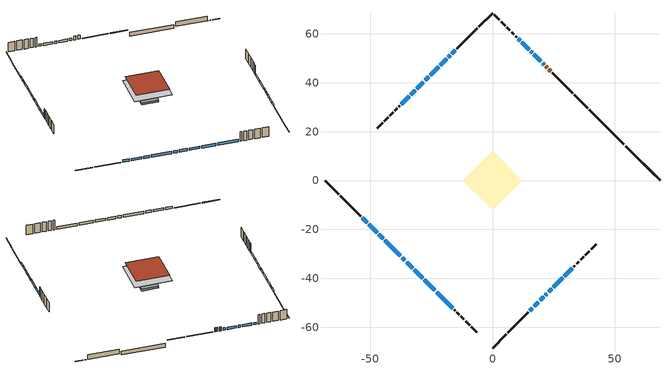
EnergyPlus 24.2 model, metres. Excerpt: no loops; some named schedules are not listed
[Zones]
conditioned space
 floor outside (Floor1 construction): -4.68,0 0,4.68 4.68,0 0,-4.68 z1.44
 floor adiabatic (AdiabaticFloorConstruction): -12.1,0 0,12.1 12.1,0 0,-12.1 z3.88
 floor foundation (Slab1 construction): -5.49,0 0,5.49 5.49,0 0,-5.49 z-1
 floor foundation (Slab1 construction 1): -5.49,0 0,5.49 5.49,0 0,-5.49 z-1.83
 floor foundation (Slab3 construction): -3.94,0 0,3.94 3.94,0 0,-3.94 z0
 wall outside (RimJoist1 construction): 0,-68.54 5.57,-62.97 / -68.54,0 -62.97,-5.57 / 0,68.54 -5.57,62.97 / 38.99,29.55 33.43,35.11 z1.44:1.74
 wall outside (RimJoist2 construction): 6.22,-62.32 14.6,-53.95 / -62.32,-6.22 -53.95,-14.6 / -6.22,62.32 -14.6,53.95 / 32.77,35.77 24.4,44.14 z1.44:1.74
 wall outside (AdiabaticWallConstruction 1): 23.74,44.8 23.01,45.53 / 22.35,46.19 21.74,46.8 z1.44:3.47
 wall outside (AdiabaticWallConstruction): -15.25,53.29 -16.73,51.82 / 21.09,47.45 20.49,48.05 / 19.84,48.7 16.87,51.67 / -17.38,51.16 -18.07,50.47 / -18.73,49.81 -21.4,47.14 / -53.29,-15.25 -51.31,-17.23 / -50.65,-17.89 -47.26,-21.28 / -22.05,46.49 -25.45,43.09 / 15.25,-53.29 16.33,-52.21 / -46.6,-21.94 -44.8,-23.74 / -44.15,-24.39 -37.68,-30.86 / 16.99,-51.55 18.78,-49.76 / -37.02,-31.52 -35.81,-32.73 / -35.15,-33.39 -32.6,-35.94 / 16.22,52.32 15.62,52.92 / 14.97,53.57 12,56.54 / -26.1,42.44 -27.59,40.95 / 19.44,-49.1 20.91,-47.63 / -28.24,40.3 -30.91,37.63 / 21.57,-46.97 22.3,-46.24 / 22.95,-45.59 24.17,-44.37 / 24.82,-43.72 28.7,-39.84 / -31.57,36.97 -33.36,35.18 / -31.95,-36.59 -28.63,-39.91 / -27.98,-40.56 -23.56,-44.98 / -22.91,-45.64 -16.28,-52.26 / -34.02,34.52 -37.33,31.21 / 29.36,-39.18 32.67,-35.87 / 11.35,57.19 10.5,58.04 z1.44:2.66
 wall outside (Wall1 construction): 33.33,-35.21 33.75,-34.79 / -15.62,-52.92 -15.2,-53.34 / -37.99,30.55 -38.41,30.13 / 9.84,58.7 9.42,59.12 z1.44:6.32
 wall outside (Wall2 construction): 34.41,-34.13 35.39,-33.15 / -14.55,-54 -13.56,-54.98 / -39.07,29.47 -40.05,28.49 / 8.76,59.78 7.78,60.76 z1.44:6.32
 wall outside (Wall3 construction): 36.05,-32.49 37.29,-31.25 / -12.9,-55.64 -11.67,-56.88 / -40.71,27.83 -41.95,26.59 / 7.12,61.42 5.88,62.66 z1.44:6.32
 wall outside (Wall4 construction): 37.95,-30.6 39.65,-28.89 / -11.01,-57.53 -9.3,-59.24 / -42.61,25.93 -44.31,24.23 / 5.22,63.32 3.52,65.02 z1.44:6.32
 wall outside (Wall6 construction): 40.31,-28.23 42.51,-26.03 / -8.65,-59.89 -6.44,-62.1 / -44.97,23.57 -47.17,21.37 / 2.86,65.68 0.66,67.88 z1.44:6.32
 wall foundation (FoundationWall1 construction): 54.42,14.12,-1 54.42,14.12,1.44 64.51,4.03,1.44 64.51,4.03,-0.9 68.54,0,-0.9 68.54,0,-1
 wall foundation (FoundationWall2 construction): 53.77,14.77 39.65,28.89 z-1.83:0.2
 window (WindowConstruction): -15.25,53.29 -16.72,51.82 z1.44:2.66
 window (WindowConstruction 5): 21.09,47.45 20.49,48.05 z1.44:2.66
 window (WindowConstruction 6): 19.84,48.7 16.87,51.67 z1.44:2.66
 window (WindowConstruction 7): -17.38,51.16 -18.07,50.47 z1.44:2.66
 window (WindowConstruction 8): -18.73,49.81 -21.4,47.14 z1.44:2.66
 window (WindowConstruction 9): -53.29,-15.25 -51.31,-17.23 z1.44:2.66
 window (WindowConstruction 10): -50.65,-17.89 -47.26,-21.28 z1.44:2.66
 window (WindowConstruction 11): -22.05,46.49 -25.45,43.09 z1.44:2.66
 window (WindowConstruction 12): 15.25,-53.29 16.33,-52.21 z1.44:2.66
 window (WindowConstruction 13): -46.6,-21.94 -44.8,-23.74 z1.44:2.66
 window (WindowConstruction 14): -44.15,-24.39 -37.68,-30.86 z1.44:2.66
 window (WindowConstruction 15): 16.99,-51.55 18.78,-49.76 z1.44:2.66
 window (WindowConstruction 16): -37.02,-31.52 -35.81,-32.73 z1.44:2.66
 window (WindowConstruction 17): -35.15,-33.39 -32.6,-35.94 z1.44:2.66
 window (WindowConstruction 18): 16.22,52.32 15.62,52.92 z1.44:2.66
 window (WindowConstruction 19): 14.97,53.57 12,56.54 z1.44:2.66
 window (WindowConstruction 20): -26.1,42.44 -27.59,40.95 z1.44:2.66
 window (WindowConstruction 1): 19.44,-49.1 20.91,-47.63 z1.44:2.66
 window (WindowConstruction 21): -28.24,40.3 -30.91,37.63 z1.44:2.66
 window (WindowConstruction 22): 21.57,-46.97 22.3,-46.24 z1.44:2.66
 window (WindowConstruction 23): 22.95,-45.59 24.17,-44.37 z1.44:2.66
 window (WindowConstruction 24): 24.82,-43.72 28.7,-39.84 z1.44:2.66
 window (WindowConstruction 25): -31.57,36.97 -33.36,35.18 z1.44:2.66
 window (WindowConstruction 27): -31.95,-36.59 -28.64,-39.91 z1.44:2.66
 window (WindowConstruction 28): -27.98,-40.56 -23.56,-44.98 z1.44:2.66
 window (WindowConstruction 2): -22.91,-45.64 -16.28,-52.26 z1.44:2.66
 window (WindowConstruction 3): -34.02,34.52 -37.33,31.21 z1.44:2.66
 window (WindowConstruction 4): 29.36,-39.18 32.67,-35.87 z1.44:2.66
 window (WindowConstruction 26): 11.35,57.19 10.5,58.04 z1.44:2.66
 door (Door): 23.74,44.8 23.01,45.53 z1.44:3.47
 door (Door 1): 22.35,46.19 21.74,46.8 z1.44:3.47
 ceiling adiabatic (AdiabaticFloorConstruction): 0,-12.1 12.1,0 0,12.1 -12.1,0 z3.88
 roof outside (Roof1 construction): 0,10.73 -10.73,0 0,-10.73 10.73,0 z6.32
[Building]
Building 1: Terrain=Suburbs
[Site:Location]
Montreal Intl AP_QC: Latitude {deg}=45.47; Longitude {deg}=-73.74; Time Zone {hr}=-5; Elevation {m}=36; Keep Site Location Information=Yes
[Site:GroundTemperature:Shallow]
2.07863, -0.316383, -0.508184, 0.628371, 5.19101, 9.73239, 13.6695, 16.1636, 16.3755, 14.347, 10.5102, 6.10817
[Site:WaterMainsTemperature]
Calculation Method=Schedule; Temperature Schedule=mains temperature schedule
[Material] Roughness=Rough; Thermal Absorptance=0.9
Name | Thickness {m} | Conductivity {W/m-K} | Density {kg/m3} | Specific Heat {J/kg-K} | Solar Absorptance | Visible Absorptance
asphalt or fiberglass shingles | 0.00635 | 0.162714 | 1121.4 | 1465.45 | 0.84 | 0.84
concrete 4.0 in. | 0.1016 | 1.803125 | 2242.8 | 837.4 | 0.7 | 0.7
concrete 8.0 in. | 0.2032 | 1.803125 | 2242.8 | 837.4 | 0.7 | 0.7
door material | 0.04445 | 0.053851 | 512.64 | 1214.23 | 0.7 | 0.7
door material 1 | 0.04445 | 0.0451087 | 512.64 | 1214.23 | 0.7 | 0.7
exterior vertical ins | 0.0860357 | 0.029427 | 32.04 | 1214.23 | 0.7 | 0.7
exterior vertical ins 1 | 0.0398443 | 0.029427 | 32.04 | 1214.23 | 0.7 | 0.7
floor covering | 0.0127 | 0.0433444 | 54.468 | 1339.84 | 0.6 | 0.6
floor rigid ins; roof rigid ins; wall rigid ins 1 | 0.103632 | 0.029427 | 32.04 | 1214.23 | 0.7 | 0.7
floor rigid ins 1; wall rigid ins 2 | 0.512978 | 0.029427 | 32.04 | 1214.23 | 0.7 | 0.7
floor stud and cavity | 0.1397 | 0.126294 | 92.3553 | 1139.71 | 0.7 | 0.7
floor stud and cavity 1 | 0.1397 | 1.75129 | 37.0049 | 1207.88 | 0.7 | 0.7
furniture material conditioned space 1 | 0.1524 | 0.115458 | 640.8 | 1214.23 | 0.6 | 0.6
gypsum board | 0.0127 | 0.160291 | 801 | 837.4 | 0.6 | 0.6
gypsum board 1 | 0.0127 | 0.160291 | 801 | 837.4 | 0.7 | 0.7
interior vertical ins | 0.025908 | 0.029427 | 32.04 | 1214.23 | 0.7 | 0.7
osb sheathing 0.5 in. | 0.0127 | 0.115458 | 512.64 | 1214.23 | 0.7 | 0.7
osb sheathing 0.75 in. | 0.01905 | 0.115458 | 512.64 | 1214.23 | 0.7 | 0.7
osb sheathing 2.0 in. | 0.0508 | 0.115458 | 512.64 | 1214.23 | 0.7 | 0.7
rim joist rigid ins; wall rigid ins | 0.051816 | 0.029427 | 32.04 | 1214.23 | 0.7 | 0.7
rim joist stud and cavity | 0.0508 | 0.0410046 | 125.044 | 1163.47 | 0.6 | 0.6
roof stud and cavity | 0.2032 | 0.135775 | 78.34581 | 1123.46 | 0.7 | 0.7
slab rigid ins | 0.0412942 | 0.029427 | 32.04 | 1214.23 | 0.7 | 0.7
wall stud and cavity | 0.1397 | 0.217966 | 139.0536 | 1170.24 | 0.7 | 0.7
wall stud and cavity 1 | 0.1397 | 0.215013 | 139.0536 | 1170.24 | 0.7 | 0.7
wall stud and cavity 2 | 0.1397 | 0.300532 | 139.0536 | 1170.24 | 0.7 | 0.7
wall stud and cavity 3 | 0.1397 | 0.201369 | 139.0536 | 1170.24 | 0.7 | 0.7
wall stud and cavity 4 | 0.1397 | 0.207153 | 139.0536 | 1170.24 | 0.7 | 0.7
wall stud and cavity 5 | 0.0889 | 0.380278 | 52.3479 | 1209.89 | 0.7 | 0.7
wall stud and cavity 6 | 0.0889 | 0.391764 | 83.0341 | 1211.67 | 0.7 | 0.7
wood siding | 0.0254 | 0.102417 | 544.68 | 1172.36 | 0 | 0
wood siding 1; wood siding 2; wood siding 3 | 0.0254 | 0.102417 | 544.68 | 1172.36 | 0.7 | 0.7
[WindowMaterial:SimpleGlazingSystem]
Name | U-Factor {W/m2-K} | Solar Heat Gain Coefficient
WindowMaterial | 2.95426 | 0.64
WindowMaterial 1 | 3.94167 | 0.7
WindowMaterial 10 | 3.95529 | 0.7
WindowMaterial 11 | 2.918492 | 0.63
WindowMaterial 12 | 2.89578 | 0.66
WindowMaterial 13 | 2.946882 | 0.58
WindowMaterial 14 | 2.90259 | 0.65
WindowMaterial 15 | 2.99458 | 0.6
WindowMaterial 16 | 2.94291 | 0.65
WindowMaterial 17 | 4.19775 | 0.68
WindowMaterial 2 | 2.97868 | 0.55
WindowMaterial 3 | 2.90941 | 0.64
WindowMaterial 4 | 2.96164 | 0.57
WindowMaterial 5 | 2.88953 | 0.66
WindowMaterial 6 | 2.912814 | 0.64
WindowMaterial 7 | 2.881585 | 0.67
WindowMaterial 8 | 2.918492 | 0.67
WindowMaterial 9 | 4.32891 | 0.68
[Construction]
AdiabaticFloorConstruction: floor stud and cavity 1, floor rigid ins 1, osb sheathing 0.75 in., floor covering
AdiabaticWallConstruction: wood siding 2, wall rigid ins 2, wall stud and cavity 5, gypsum board
AdiabaticWallConstruction 1: wood siding 3, wall rigid ins 2, wall stud and cavity 5, gypsum board
Door: door material
Door 1: door material 1
Floor1 construction: floor stud and cavity, floor rigid ins, osb sheathing 0.75 in., floor covering
FoundationWall1 construction; FoundationWall2 construction: concrete 8.0 in., gypsum board 1
furniture construction conditioned space 1: furniture material conditioned space 1
PartitionWallConstruction: gypsum board, wall stud and cavity 6, gypsum board
RimJoist1 construction; RimJoist2 construction: wood siding 1, rim joist rigid ins, osb sheathing 2.0 in., rim joist stud and cavity
Roof1 construction: asphalt or fiberglass shingles, roof rigid ins, osb sheathing 0.75 in., roof stud and cavity, gypsum board
Slab1 construction; Slab1 construction 1: concrete 4.0 in.
Slab3 construction: slab rigid ins, concrete 4.0 in.
Wall1 construction: wood siding, wall rigid ins, osb sheathing 0.5 in., wall stud and cavity, gypsum board
Wall2 construction: wood siding, wall rigid ins, osb sheathing 0.5 in., wall stud and cavity 1, gypsum board
Wall3 construction: wood siding, wall rigid ins 1, osb sheathing 0.5 in., wall stud and cavity 2, gypsum board
Wall4 construction: wood siding, wall rigid ins, osb sheathing 0.5 in., wall stud and cavity 3, gypsum board
Wall6 construction: wood siding, wall rigid ins, osb sheathing 0.5 in., wall stud and cavity 4, gypsum board
WindowConstruction; WindowConstruction 1: WindowMaterial
WindowConstruction 10; WindowConstruction 11: WindowMaterial 7
WindowConstruction 12: WindowMaterial 8
WindowConstruction 13; WindowConstruction 15; WindowConstruction 25: WindowMaterial 9
WindowConstruction 14: WindowMaterial 10
WindowConstruction 16; WindowConstruction 23: WindowMaterial 11
WindowConstruction 17: WindowMaterial 12
WindowConstruction 18; WindowConstruction 5: WindowMaterial 2
WindowConstruction 19; WindowConstruction 20; WindowConstruction 6: WindowMaterial 3
WindowConstruction 2; WindowConstruction 3; WindowConstruction 4: WindowMaterial 1
WindowConstruction 21; WindowConstruction 8: WindowMaterial 5
WindowConstruction 22: WindowMaterial 13
WindowConstruction 24: WindowMaterial 14
WindowConstruction 26: WindowMaterial 15
WindowConstruction 27: WindowMaterial 16
WindowConstruction 28: WindowMaterial 17
WindowConstruction 7: WindowMaterial 4
WindowConstruction 9: WindowMaterial 6
[Zone]
conditioned space: Multiplier=1; Volume {m3}=1033; Part of Total Floor Area=Yes
[Space]
conditioned space 1: Zone=conditioned space; Volume {m3}=1033
[SurfaceProperty:ExposedFoundationPerimeter] Exposed Perimeter Calculation Method=TotalExposedPerimeter
Name | Total Exposed Perimeter {m}
Slab1; Slab1 1 | 19.964
Slab3 | 16.203
[InternalMass] Zone or ZoneList=conditioned space; Space or SpaceList=conditioned space 1
Name | Construction | Surface Area {m2}
furniture mass conditioned space 1 | furniture construction conditioned space 1 | 195.252
partition wall mass | PartitionWallConstruction | 488.13
[Lights]
interior lighting: Zone or ZoneList or Space or SpaceList=conditioned space 1; Schedule=interior lighting schedule; Design Level Calculation Method=LightingLevel; Lighting Level {W}=343.2; Return Air Fraction=0; Fraction Radiant=0.6; Fraction Visible=0.2; Fraction Replaceable=1
[People]
occupants: Zone or ZoneList or Space or SpaceList=conditioned space 1; Number of People Schedule=occupants schedule; Number of People Calculation Method=People; Number of People=3; Fraction Radiant=0.314171; Sensible Heat Fraction=0.56303; Activity Level Schedule=occupants activity schedule; Carbon Dioxide Generation Rate {m3/s-W}=0; Enable ASHRAE 55 Comfort Warnings=No; Mean Radiant Temperature Calculation Type=EnclosureAveraged
[ElectricEquipment] Zone or ZoneList or Space or SpaceList=conditioned space 1; Design Level Calculation Method=EquipmentLevel
Name | Schedule | Design Level {W} | Fraction Latent | Fraction Radiant | Fraction Lost
clothes dryer | clothes dryer schedule | 140.772 | 0.015 | 0.081 | 0.85
clothes washer | clothes washer schedule | 32.1985 | 0.03 | 0.162 | 0.7
cooking range | cooking range schedule | 215.147 | 0.08 | 0.432 | 0.2
dishwasher | dishwasher schedule | 66.8632 | 0.3 | 0.18 | 0.4
fridge | fridge schedule | 72.9452 | 0 | 0.6 | 0
mech vent house fan | mech vent house fan schedule | 195 | 0 | 0 | 0.679487
mech vent house fan cfis | mech vent house fan cfis schedule | 0 | 0 | 0 | 0
misc plug loads | misc plug loads schedule | 494.7 | 0.045 | 0.513 | 0.1
whole house fan | Always On Discrete | 0 | 0 | 0 | 1
[OtherEquipment] Zone or ZoneList or Space or SpaceList=conditioned space 1; Design Level Calculation Method=EquipmentLevel
Name | Fuel Type | Schedule | Design Level {W} | Fraction Latent | Fraction Radiant | Fraction Lost
clothes dryer 1 | Electricity | clothes dryer schedule | 0 | 0.015 | 0.081 | 0.85
cooking range 1 | Electricity | cooking range schedule | 0 | 0.08 | 0.432 | 0.2
general water use latent | None | general water use schedule | 62.594 | 1 | 0 | 0
general water use sensible | None | general water use schedule | -61.6891 | 0 | 0.6 | 0
mech vent house fan latent load | None | Always On Discrete | 0 | 1 | 0 | 0
mech vent house fan sensible load | None | Always On Discrete | 0 | 0 | 0 | 0
water heater energy adjustment1 | Electricity | Always On Discrete | 0.01 | 0 | 0 | 1
[ZoneInfiltration:DesignFlowRate] Zone or ZoneList or Space or SpaceList=conditioned space 1; Schedule=Always On Discrete; Design Flow Rate Calculation Method=Flow/Zone; Design Flow Rate {m3/s}=0
infil flow; natural vent flow; whole house fan flow
[Foundation:Kiva] Initial Indoor Air Temperature {C}=21; Wall Depth Below Slab {m}=0.2032
Name | Wall Height Above Grade {m} | Custom Block Material Name 1 | Custom Block Depth 1 {m} | Custom Block X Position 1 {m} | Custom Block Z Position 1 {m} | Interior Vertical Insulation Material | Interior Vertical Insulation Depth {m}
Foundation Kiva 1 | 1.44 | exterior vertical ins | 2.43998 | 0.2159 | 0
Foundation Kiva 2 | 0.20001 | exterior vertical ins 1 | 2.03 | 0.2159 | 0
Foundation Kiva 3 | 0.1016 |  |  |  |  | interior vertical ins | 0.1016
[Foundation:Kiva:Settings]
Soil Conductivity {W/m-K}=0.849921; Soil Density {kg/m3}=1842.3; Soil Specific Heat {J/kg-K}=418.7; Ground Solar Absorptivity=0.9; Ground Thermal Absorptivity=0.9; Ground Surface Roughness {m}=0.03; Far-Field Width {m}=40; Deep-Ground Boundary Condition=ZeroFlux; Deep-Ground Depth {m}=40; Minimum Cell Dimension {m}=0.2; Maximum Cell Growth Coefficient=3; Simulation Timestep=Timestep
[Exterior:Lights]
exterior lighting: Schedule=exterior lighting schedule; Design Level {W}=75.6
[Schedule:Week:Daily]
interior lighting schedule Week Rule - Jan1-Jan27: interior lighting schedule day, interior lighting schedule day, interior lighting schedule day, interior lighting schedule day, interior lighting schedule day, interior lighting schedule day, interior lighting schedule day, interior lighting schedule default day, interior lighting schedule default day, interior lighting schedule default day, interior lighting schedule default day, interior lighting schedule default day
interior lighting schedule Week Rule - Jan28-Feb3: interior lighting schedule day, interior lighting schedule day, interior lighting schedule day, interior lighting schedule day, interior lighting schedule day 1, interior lighting schedule day 1, interior lighting schedule day 1, interior lighting schedule default day, interior lighting schedule default day, interior lighting schedule default day, interior lighting schedule default day, interior lighting schedule default day
interior lighting schedule Week Rule - Feb4-Feb24: interior lighting schedule day 1, interior lighting schedule day 1, interior lighting schedule day 1, interior lighting schedule day 1, interior lighting schedule day 1, interior lighting schedule day 1, interior lighting schedule day 1, interior lighting schedule default day, interior lighting schedule default day, interior lighting schedule default day, interior lighting schedule default day, interior lighting schedule default day
interior lighting schedule Week Rule - Feb25-Mar3: interior lighting schedule day 1, interior lighting schedule day 1, interior lighting schedule day 1, interior lighting schedule day 1, interior lighting schedule day 2, interior lighting schedule day 2, interior lighting schedule day 2, interior lighting schedule default day, interior lighting schedule default day, interior lighting schedule default day, interior lighting schedule default day, interior lighting schedule default day
interior lighting schedule Week Rule - Mar4-Mar31: interior lighting schedule day 2, interior lighting schedule day 2, interior lighting schedule day 2, interior lighting schedule day 2, interior lighting schedule day 2, interior lighting schedule day 2, interior lighting schedule day 2, interior lighting schedule default day, interior lighting schedule default day, interior lighting schedule default day, interior lighting schedule default day, interior lighting schedule default day
interior lighting schedule Week Rule - Apr1-Apr28: interior lighting schedule day 3, interior lighting schedule day 3, interior lighting schedule day 3, interior lighting schedule day 3, interior lighting schedule day 3, interior lighting schedule day 3, interior lighting schedule day 3, interior lighting schedule default day, interior lighting schedule default day, interior lighting schedule default day, interior lighting schedule default day, interior lighting schedule default day
interior lighting schedule Week Rule - Apr29-May5: interior lighting schedule day 3, interior lighting schedule day 3, interior lighting schedule day 4, interior lighting schedule day 4, interior lighting schedule day 4, interior lighting schedule day 4, interior lighting schedule day 4, interior lighting schedule default day, interior lighting schedule default day, interior lighting schedule default day, interior lighting schedule default day, interior lighting schedule default day
interior lighting schedule Week Rule - May6-May26: interior lighting schedule day 4, interior lighting schedule day 4, interior lighting schedule day 4, interior lighting schedule day 4, interior lighting schedule day 4, interior lighting schedule day 4, interior lighting schedule day 4, interior lighting schedule default day, interior lighting schedule default day, interior lighting schedule default day, interior lighting schedule default day, interior lighting schedule default day
interior lighting schedule Week Rule - May27-Jun2: interior lighting schedule day 4, interior lighting schedule day 4, interior lighting schedule day 4, interior lighting schedule day 4, interior lighting schedule day 4, interior lighting schedule day 5, interior lighting schedule day 5, interior lighting schedule default day, interior lighting schedule default day, interior lighting schedule default day, interior lighting schedule default day, interior lighting schedule default day
interior lighting schedule Week Rule - Jun3-Jun30: interior lighting schedule day 5, interior lighting schedule day 5, interior lighting schedule day 5, interior lighting schedule day 5, interior lighting schedule day 5, interior lighting schedule day 5, interior lighting schedule day 5, interior lighting schedule default day, interior lighting schedule default day, interior lighting schedule default day, interior lighting schedule default day, interior lighting schedule default day
interior lighting schedule Week Rule - Jul1-Jul28: interior lighting schedule day 6, interior lighting schedule day 6, interior lighting schedule day 6, interior lighting schedule day 6, interior lighting schedule day 6, interior lighting schedule day 6, interior lighting schedule day 6, interior lighting schedule default day, interior lighting schedule default day, interior lighting schedule default day, interior lighting schedule default day, interior lighting schedule default day
interior lighting schedule Week Rule - Jul29-Aug4: interior lighting schedule day 6, interior lighting schedule day 6, interior lighting schedule day 6, interior lighting schedule day 7, interior lighting schedule day 7, interior lighting schedule day 7, interior lighting schedule day 7, interior lighting schedule default day, interior lighting schedule default day, interior lighting schedule default day, interior lighting schedule default day, interior lighting schedule default day
interior lighting schedule Week Rule - Aug5-Aug25: interior lighting schedule day 7, interior lighting schedule day 7, interior lighting schedule day 7, interior lighting schedule day 7, interior lighting schedule day 7, interior lighting schedule day 7, interior lighting schedule day 7, interior lighting schedule default day, interior lighting schedule default day, interior lighting schedule default day, interior lighting schedule default day, interior lighting schedule default day
interior lighting schedule Week Rule - Aug26-Sep1: interior lighting schedule day 7, interior lighting schedule day 7, interior lighting schedule day 7, interior lighting schedule day 7, interior lighting schedule day 7, interior lighting schedule day 7, interior lighting schedule day 8, interior lighting schedule default day, interior lighting schedule default day, interior lighting schedule default day, interior lighting schedule default day, interior lighting schedule default day
interior lighting schedule Week Rule - Sep2-Sep29: interior lighting schedule day 8, interior lighting schedule day 8, interior lighting schedule day 8, interior lighting schedule day 8, interior lighting schedule day 8, interior lighting schedule day 8, interior lighting schedule day 8, interior lighting schedule default day, interior lighting schedule default day, interior lighting schedule default day, interior lighting schedule default day, interior lighting schedule default day
interior lighting schedule Week Rule - Sep30-Oct6: interior lighting schedule day 8, interior lighting schedule day 9, interior lighting schedule day 9, interior lighting schedule day 9, interior lighting schedule day 9, interior lighting schedule day 9, interior lighting schedule day 9, interior lighting schedule default day, interior lighting schedule default day, interior lighting schedule default day, interior lighting schedule default day, interior lighting schedule default day
interior lighting schedule Week Rule - Oct7-Oct27: interior lighting schedule day 9, interior lighting schedule day 9, interior lighting schedule day 9, interior lighting schedule day 9, interior lighting schedule day 9, interior lighting schedule day 9, interior lighting schedule day 9, interior lighting schedule default day, interior lighting schedule default day, interior lighting schedule default day, interior lighting schedule default day, interior lighting schedule default day
interior lighting schedule Week Rule - Oct28-Nov3: interior lighting schedule day 9, interior lighting schedule day 9, interior lighting schedule day 9, interior lighting schedule day 9, interior lighting schedule day 10, interior lighting schedule day 10, interior lighting schedule day 10, interior lighting schedule default day, interior lighting schedule default day, interior lighting schedule default day, interior lighting schedule default day, interior lighting schedule default day
interior lighting schedule Week Rule - Nov4-Nov24: interior lighting schedule day 10, interior lighting schedule day 10, interior lighting schedule day 10, interior lighting schedule day 10, interior lighting schedule day 10, interior lighting schedule day 10, interior lighting schedule day 10, interior lighting schedule default day, interior lighting schedule default day, interior lighting schedule default day, interior lighting schedule default day, interior lighting schedule default day
interior lighting schedule Week Rule - Nov25-Dec1: interior lighting schedule day 10, interior lighting schedule day 10, interior lighting schedule day 10, interior lighting schedule day 10, interior lighting schedule day 10, interior lighting schedule day 10, interior lighting schedule day 11, interior lighting schedule default day, interior lighting schedule default day, interior lighting schedule default day, interior lighting schedule default day, interior lighting schedule default day
interior lighting schedule Week Rule - Dec2-Dec31: interior lighting schedule day 11, interior lighting schedule day 11, interior lighting schedule day 11, interior lighting schedule day 11, interior lighting schedule day 11, interior lighting schedule day 11, interior lighting schedule day 11, interior lighting schedule default day, interior lighting schedule default day, interior lighting schedule default day, interior lighting schedule default day, interior lighting schedule default day
occupants schedule Week Rule - Jan1-Dec31: occupants schedule day, occupants schedule day, occupants schedule day, occupants schedule day, occupants schedule day, occupants schedule day, occupants schedule day, occupants schedule default day, occupants schedule default day, occupants schedule default day, occupants schedule default day, occupants schedule default day
clothes dryer schedule Week Rule - Jan1-Dec31: clothes dryer schedule day, clothes dryer schedule day, clothes dryer schedule day, clothes dryer schedule day, clothes dryer schedule day, clothes dryer schedule day, clothes dryer schedule day, clothes dryer schedule default day, clothes dryer schedule default day, clothes dryer schedule default day, clothes dryer schedule default day, clothes dryer schedule default day
clothes washer schedule Week Rule - Jan1-Dec31: clothes washer schedule day, clothes washer schedule day, clothes washer schedule day, clothes washer schedule day, clothes washer schedule day, clothes washer schedule day, clothes washer schedule day, clothes washer schedule default day, clothes washer schedule default day, clothes washer schedule default day, clothes washer schedule default day, clothes washer schedule default day
cooking range schedule Week Rule - Jan1-Dec31: cooking range schedule day, cooking range schedule day, cooking range schedule day, cooking range schedule day, cooking range schedule day, cooking range schedule day, cooking range schedule day, cooking range schedule default day, cooking range schedule default day, cooking range schedule default day, cooking range schedule default day, cooking range schedule default day
dishwasher schedule Week Rule - Jan1-Dec31: dishwasher schedule day, dishwasher schedule day, dishwasher schedule day, dishwasher schedule day, dishwasher schedule day, dishwasher schedule day, dishwasher schedule day, dishwasher schedule default day, dishwasher schedule default day, dishwasher schedule default day, dishwasher schedule default day, dishwasher schedule default day
misc plug loads schedule Week Rule - Jan1-Dec31: misc plug loads schedule day, misc plug loads schedule day, misc plug loads schedule day, misc plug loads schedule day, misc plug loads schedule day, misc plug loads schedule day, misc plug loads schedule day, misc plug loads schedule default day, misc plug loads schedule default day, misc plug loads schedule default day, misc plug loads schedule default day, misc plug loads schedule default day
general water use schedule Week Rule - Jan1-Dec31: general water use schedule day, general water use schedule day, general water use schedule day, general water use schedule day, general water use schedule day, general water use schedule day, general water use schedule day, general water use schedule default day, general water use schedule default day, general water use schedule default day, general water use schedule default day, general water use schedule default day
exterior lighting schedule Week Rule - Jan1-Jan27: exterior lighting schedule day, exterior lighting schedule day, exterior lighting schedule day, exterior lighting schedule day, exterior lighting schedule day, exterior lighting schedule day, exterior lighting schedule day, exterior lighting schedule default day, exterior lighting schedule default day, exterior lighting schedule default day, exterior lighting schedule default day, exterior lighting schedule default day
exterior lighting schedule Week Rule - Jan28-Feb3: exterior lighting schedule day, exterior lighting schedule day, exterior lighting schedule day, exterior lighting schedule day, exterior lighting schedule day 1, exterior lighting schedule day 1, exterior lighting schedule day 1, exterior lighting schedule default day, exterior lighting schedule default day, exterior lighting schedule default day, exterior lighting schedule default day, exterior lighting schedule default day
exterior lighting schedule Week Rule - Feb4-Feb24: exterior lighting schedule day 1, exterior lighting schedule day 1, exterior lighting schedule day 1, exterior lighting schedule day 1, exterior lighting schedule day 1, exterior lighting schedule day 1, exterior lighting schedule day 1, exterior lighting schedule default day, exterior lighting schedule default day, exterior lighting schedule default day, exterior lighting schedule default day, exterior lighting schedule default day
exterior lighting schedule Week Rule - Feb25-Mar3: exterior lighting schedule day 1, exterior lighting schedule day 1, exterior lighting schedule day 1, exterior lighting schedule day 1, exterior lighting schedule day 2, exterior lighting schedule day 2, exterior lighting schedule day 2, exterior lighting schedule default day, exterior lighting schedule default day, exterior lighting schedule default day, exterior lighting schedule default day, exterior lighting schedule default day
exterior lighting schedule Week Rule - Mar4-Mar31: exterior lighting schedule day 2, exterior lighting schedule day 2, exterior lighting schedule day 2, exterior lighting schedule day 2, exterior lighting schedule day 2, exterior lighting schedule day 2, exterior lighting schedule day 2, exterior lighting schedule default day, exterior lighting schedule default day, exterior lighting schedule default day, exterior lighting schedule default day, exterior lighting schedule default day
exterior lighting schedule Week Rule - Apr1-Apr28: exterior lighting schedule day 3, exterior lighting schedule day 3, exterior lighting schedule day 3, exterior lighting schedule day 3, exterior lighting schedule day 3, exterior lighting schedule day 3, exterior lighting schedule day 3, exterior lighting schedule default day, exterior lighting schedule default day, exterior lighting schedule default day, exterior lighting schedule default day, exterior lighting schedule default day
exterior lighting schedule Week Rule - Apr29-May5: exterior lighting schedule day 3, exterior lighting schedule day 3, exterior lighting schedule day 4, exterior lighting schedule day 4, exterior lighting schedule day 4, exterior lighting schedule day 4, exterior lighting schedule day 4, exterior lighting schedule default day, exterior lighting schedule default day, exterior lighting schedule default day, exterior lighting schedule default day, exterior lighting schedule default day
exterior lighting schedule Week Rule - May6-May26: exterior lighting schedule day 4, exterior lighting schedule day 4, exterior lighting schedule day 4, exterior lighting schedule day 4, exterior lighting schedule day 4, exterior lighting schedule day 4, exterior lighting schedule day 4, exterior lighting schedule default day, exterior lighting schedule default day, exterior lighting schedule default day, exterior lighting schedule default day, exterior lighting schedule default day
exterior lighting schedule Week Rule - May27-Jun2: exterior lighting schedule day 4, exterior lighting schedule day 4, exterior lighting schedule day 4, exterior lighting schedule day 4, exterior lighting schedule day 4, exterior lighting schedule day 5, exterior lighting schedule day 5, exterior lighting schedule default day, exterior lighting schedule default day, exterior lighting schedule default day, exterior lighting schedule default day, exterior lighting schedule default day
exterior lighting schedule Week Rule - Jun3-Jun30: exterior lighting schedule day 5, exterior lighting schedule day 5, exterior lighting schedule day 5, exterior lighting schedule day 5, exterior lighting schedule day 5, exterior lighting schedule day 5, exterior lighting schedule day 5, exterior lighting schedule default day, exterior lighting schedule default day, exterior lighting schedule default day, exterior lighting schedule default day, exterior lighting schedule default day
exterior lighting schedule Week Rule - Jul1-Jul28: exterior lighting schedule day 6, exterior lighting schedule day 6, exterior lighting schedule day 6, exterior lighting schedule day 6, exterior lighting schedule day 6, exterior lighting schedule day 6, exterior lighting schedule day 6, exterior lighting schedule default day, exterior lighting schedule default day, exterior lighting schedule default day, exterior lighting schedule default day, exterior lighting schedule default day
exterior lighting schedule Week Rule - Jul29-Aug4: exterior lighting schedule day 6, exterior lighting schedule day 6, exterior lighting schedule day 6, exterior lighting schedule day 7, exterior lighting schedule day 7, exterior lighting schedule day 7, exterior lighting schedule day 7, exterior lighting schedule default day, exterior lighting schedule default day, exterior lighting schedule default day, exterior lighting schedule default day, exterior lighting schedule default day
exterior lighting schedule Week Rule - Aug5-Aug25: exterior lighting schedule day 7, exterior lighting schedule day 7, exterior lighting schedule day 7, exterior lighting schedule day 7, exterior lighting schedule day 7, exterior lighting schedule day 7, exterior lighting schedule day 7, exterior lighting schedule default day, exterior lighting schedule default day, exterior lighting schedule default day, exterior lighting schedule default day, exterior lighting schedule default day
exterior lighting schedule Week Rule - Aug26-Sep1: exterior lighting schedule day 7, exterior lighting schedule day 7, exterior lighting schedule day 7, exterior lighting schedule day 7, exterior lighting schedule day 7, exterior lighting schedule day 7, exterior lighting schedule day 8, exterior lighting schedule default day, exterior lighting schedule default day, exterior lighting schedule default day, exterior lighting schedule default day, exterior lighting schedule default day
[Schedule:Year]
interior lighting schedule: interior lighting schedule Week Rule - Jan1-Jan27, 1, 1, 1, 27, interior lighting schedule Week Rule - Jan28-Feb3, 1, 28, 2, 3, interior lighting schedule Week Rule - Feb4-Feb24, 2, 4, 2, 24, interior lighting schedule Week Rule - Feb25-Mar3, 2, 25, 3, 3, interior lighting schedule Week Rule - Mar4-Mar31, 3, 4, 3, 31, interior lighting schedule Week Rule - Apr1-Apr28, 4, 1, 4, 28, interior lighting schedule Week Rule - Apr29-May5, 4, 29, 5, 5, interior lighting schedule Week Rule - May6-May26, 5, 6, 5, 26, interior lighting schedule Week Rule - May27-Jun2, 5, 27, 6, 2, interior lighting schedule Week Rule - Jun3-Jun30, 6, 3, 6, 30, interior lighting schedule Week Rule - Jul1-Jul28, 7, 1, 7, 28, interior lighting schedule Week Rule - Jul29-Aug4, 7, 29, 8, 4, interior lighting schedule Week Rule - Aug5-Aug25, 8, 5, 8, 25, interior lighting schedule Week Rule - Aug26-Sep1, 8, 26, 9, 1, interior lighting schedule Week Rule - Sep2-Sep29, 9, 2, 9, 29, interior lighting schedule Week Rule - Sep30-Oct6, 9, 30, 10, 6, interior lighting schedule Week Rule - Oct7-Oct27, 10, 7, 10, 27, interior lighting schedule Week Rule - Oct28-Nov3, 10, 28, 11, 3, interior lighting schedule Week Rule - Nov4-Nov24, 11, 4, 11, 24, interior lighting schedule Week Rule - Nov25-Dec1, 11, 25, 12, 1, interior lighting schedule Week Rule - Dec2-Dec31, 12, 2, 12, 31
occupants schedule: occupants schedule Week Rule - Jan1-Dec31, 1, 1, 12, 31
clothes dryer schedule: clothes dryer schedule Week Rule - Jan1-Dec31, 1, 1, 12, 31
clothes washer schedule: clothes washer schedule Week Rule - Jan1-Dec31, 1, 1, 12, 31
cooking range schedule: cooking range schedule Week Rule - Jan1-Dec31, 1, 1, 12, 31
dishwasher schedule: dishwasher schedule Week Rule - Jan1-Dec31, 1, 1, 12, 31
misc plug loads schedule: misc plug loads schedule Week Rule - Jan1-Dec31, 1, 1, 12, 31
general water use schedule: general water use schedule Week Rule - Jan1-Dec31, 1, 1, 12, 31
exterior lighting schedule: exterior lighting schedule Week Rule - Jan1-Jan27, 1, 1, 1, 27, exterior lighting schedule Week Rule - Jan28-Feb3, 1, 28, 2, 3, exterior lighting schedule Week Rule - Feb4-Feb24, 2, 4, 2, 24, exterior lighting schedule Week Rule - Feb25-Mar3, 2, 25, 3, 3, exterior lighting schedule Week Rule - Mar4-Mar31, 3, 4, 3, 31, exterior lighting schedule Week Rule - Apr1-Apr28, 4, 1, 4, 28, exterior lighting schedule Week Rule - Apr29-May5, 4, 29, 5, 5, exterior lighting schedule Week Rule - May6-May26, 5, 6, 5, 26, exterior lighting schedule Week Rule - May27-Jun2, 5, 27, 6, 2, exterior lighting schedule Week Rule - Jun3-Jun30, 6, 3, 6, 30, exterior lighting schedule Week Rule - Jul1-Jul28, 7, 1, 7, 28, exterior lighting schedule Week Rule - Jul29-Aug4, 7, 29, 8, 4, exterior lighting schedule Week Rule - Aug5-Aug25, 8, 5, 8, 25, exterior lighting schedule Week Rule - Aug26-Sep1, 8, 26, 9, 1, exterior lighting schedule Week Rule - Sep2-Sep29, 9, 2, 9, 29, exterior lighting schedule Week Rule - Sep30-Oct6, 9, 30, 10, 6, exterior lighting schedule Week Rule - Oct7-Oct27, 10, 7, 10, 27, exterior lighting schedule Week Rule - Oct28-Nov3, 10, 28, 11, 3, exterior lighting schedule Week Rule - Nov4-Nov24, 11, 4, 11, 24, exterior lighting schedule Week Rule - Nov25-Dec1, 11, 25, 12, 1, exterior lighting schedule Week Rule - Dec2-Dec31, 12, 2, 12, 31
[Schedule:Constant]
Name | Hourly Value
occupants activity schedule | 117.228
fridge schedule | 0
mech vent house fan schedule; mech vent house fan cfis schedule; Always On Discrete | 1
[Schedule:Compact]
mains temperature schedule: Through: 01/01, For: AllDays, Until: 24:00, 6.56833, Through: 01/02, For: AllDays, Until: 24:00, 6.48722, Through: 01/03, For: AllDays, Until: 24:00, 6.40722, Through: 01/04, For: AllDays, Until: 24:00, 6.32889, Through: 01/05, For: AllDays, Until: 24:00, 6.25167, Through: 01/06, For: AllDays, Until: 24:00, 6.17611, Through: 01/07, For: AllDays, Until: 24:00, 6.10222, Through: 01/08, For: AllDays, Until: 24:00, 6.02944, Through: 01/09, For: AllDays, Until: 24:00, 5.95833, Through: 01/10, For: AllDays, Until: 24:00, 5.88889, Through: 01/11, For: AllDays, Until: 24:00, 5.82056, Through: 01/12, For: AllDays, Until: 24:00, 5.75444, Through: 01/13, For: AllDays, Until: 24:00, 5.68944, Through: 01/14, For: AllDays, Until: 24:00, 5.62611, Through: 01/15, For: AllDays, Until: 24:00, 5.56444, Through: 01/16, For: AllDays, Until: 24:00, 5.50444, Through: 01/17, For: AllDays, Until: 24:00, 5.44611, Through: 01/18, For: AllDays, Until: 24:00, 5.38944, Through: 01/19, For: AllDays, Until: 24:00, 5.33389, Through: 01/20, For: AllDays, Until: 24:00, 5.28111, Through: 01/21, For: AllDays, Until: 24:00, 5.22944, Through: 01/22, For: AllDays, Until: 24:00, 5.17944, Through: 01/23, For: AllDays, Until: 24:00, 5.13111, Through: 01/24, For: AllDays, Until: 24:00, 5.085, Through: 01/25, For: AllDays, Until: 24:00, 5.04056, Through: 01/26, For: AllDays, Until: 24:00, 4.99778, Through: 01/27, For: AllDays, Until: 24:00, 4.95667, Through: 01/28, For: AllDays, Until: 24:00, 4.91778, Through: 01/29, For: AllDays, Until: 24:00, 4.88056, Through: 01/30, For: AllDays, Until: 24:00, 4.845, Through: 01/31, For: AllDays, Until: 24:00, 4.81167, Through: 02/01, For: AllDays, Until: 24:00, 4.77944, Through: 02/02, For: AllDays, Until: 24:00, 4.75, Through: 02/03, For: AllDays, Until: 24:00, 4.72167, Through: 02/04, For: AllDays, Until: 24:00, 4.69611, Through: 02/05, For: AllDays, Until: 24:00, 4.67167, Through: 02/06, For: AllDays, Until: 24:00, 4.64944, Through: 02/07, For: AllDays, Until: 24:00, 4.62889, Through: 02/08, For: AllDays, Until: 24:00, 4.61056, Through: 02/09, For: AllDays, Until: 24:00, 4.59389, Through: 02/10, For: AllDays, Until: 24:00, 4.57944, Through: 02/11, For: AllDays, Until: 24:00, 4.56667, Through: 02/12, For: AllDays, Until: 24:00, 4.55611, Through: 02/13, For: AllDays, Until: 24:00, 4.54722, Through: 02/14, For: AllDays, Until: 24:00, 4.54056, Through: 02/15, For: AllDays, Until: 24:00, 4.53556, Through: 02/16, For: AllDays, Until: 24:00, 4.53278, Through: 02/17, For: AllDays, Until: 24:00, 4.53167, Through: 02/18, For: AllDays, Until: 24:00, 4.53278, Through: 02/19, For: AllDays, Until: 24:00, 4.53556, Through: 02/20, For: AllDays, Until: 24:00, 4.54056, Through: 02/21, For: AllDays, Until: 24:00, 4.54722, Through: 02/22, For: AllDays, Until: 24:00, 4.55611, Through: 02/23, For: AllDays, Until: 24:00, 4.56667, Through: 02/24, For: AllDays, Until: 24:00, 4.57944, Through: 02/25, For: AllDays, Until: 24:00, 4.59389, Through: 02/26, For: AllDays, Until: 24:00, 4.61056, Through: 02/27, For: AllDays, Until: 24:00, 4.62889, Through: 02/28, For: AllDays, Until: 24:00, 4.64889, Through: 03/01, For: AllDays, Until: 24:00, 4.67111, Through: 03/02, For: AllDays, Until: 24:00, 4.69556, Through: 03/03, For: AllDays, Until: 24:00, 4.72167, Through: 03/04, For: AllDays, Until: 24:00, 4.74944, Through: 03/05, For: AllDays, Until: 24:00, 4.77944, Through: 03/06, For: AllDays, Until: 24:00, 4.81111, Through: 03/07, For: AllDays, Until: 24:00, 4.84444, Through: 03/08, For: AllDays, Until: 24:00, 4.88, Through: 03/09, For: AllDays, Until: 24:00, 4.91722, Through: 03/10, For: AllDays, Until: 24:00, 4.95611, Through: 03/11, For: AllDays, Until: 24:00, 4.99722, Through: 03/12, For: AllDays, Until: 24:00, 5.04, Through: 03/13, For: AllDays, Until: 24:00, 5.08444, Through: 03/14, For: AllDays, Until: 24:00, 5.13056, Through: 03/15, For: AllDays, Until: 24:00, 5.17889, Through: 03/16, For: AllDays, Until: 24:00, 5.22833, Through: 03/17, For: AllDays, Until: 24:00, 5.28, Through: 03/18, For: AllDays, Until: 24:00, 5.33333, Through: 03/19, For: AllDays, Until: 24:00, 5.38833, Through: 03/20, For: AllDays, Until: 24:00, 5.445, Through: 03/21, For: AllDays, Until: 24:00, 5.50333, Through: 03/22, For: AllDays, Until: 24:00, 5.56333, Through: 03/23, For: AllDays, Until: 24:00, 5.625, Through: 03/24, For: AllDays, Until: 24:00, 5.68833, Through: 03/25, For: AllDays, Until: 24:00, 5.75333, Through: 03/26, For: AllDays, Until: 24:00, 5.81944, Through: 03/27, For: AllDays, Until: 24:00, 5.88778, Through: 03/28, For: AllDays, Until: 24:00, 5.95722, Through: 03/29, For: AllDays, Until: 24:00, 6.02833, Through: 03/30, For: AllDays, Until: 24:00, 6.10111, Through: 03/31, For: AllDays, Until: 24:00, 6.175, Through: 04/01, For: AllDays, Until: 24:00, 6.25056, Through: 04/02, For: AllDays, Until: 24:00, 6.32778, Through: 04/03, For: AllDays, Until: 24:00, 6.40611, Through: 04/04, For: AllDays, Until: 24:00, 6.48556, Through: 04/05, For: AllDays, Until: 24:00, 6.56722, Through: 04/06, For: AllDays, Until: 24:00, 6.64944, Through: 04/07, For: AllDays, Until: 24:00, 6.73333, Through: 04/08, For: AllDays, Until: 24:00, 6.81833, Through: 04/09, For: AllDays, Until: 24:00, 6.905, Through: 04/10, For: AllDays, Until: 24:00, 6.99278, Through: 04/11, For: AllDays, Until: 24:00, 7.08111, Through: 04/12, For: AllDays, Until: 24:00, 7.17167, Through: 04/13, For: AllDays, Until: 24:00, 7.26278, Through: 04/14, For: AllDays, Until: 24:00, 7.355, Through: 04/15, For: AllDays, Until: 24:00, 7.44833, Through: 04/16, For: AllDays, Until: 24:00, 7.54278, Through: 04/17, For: AllDays, Until: 24:00, 7.63889, Through: 04/18, For: AllDays, Until: 24:00, 7.735, Through: 04/19, For: AllDays, Until: 24:00, 7.83278, Through: 04/20, For: AllDays, Until: 24:00, 7.93167, Through: 04/21, For: AllDays, Until: 24:00, 8.03111, Through: 04/22, For: AllDays, Until: 24:00, 8.13167, Through: 04/23, For: AllDays, Until: 24:00, 8.23278, Through: 04/24, For: AllDays, Until: 24:00, 8.335, Through: 04/25, For: AllDays, Until: 24:00, 8.43778, Through: 04/26, For: AllDays, Until: 24:00, 8.54167, Through: 04/27, For: AllDays, Until: 24:00, 8.64611, Through: 04/28, For: AllDays, Until: 24:00, 8.75167, Through: 04/29, For: AllDays, Until: 24:00, 8.85778, Through: 04/30, For: AllDays, Until: 24:00, 8.96444, Through: 05/01, For: AllDays, Until: 24:00, 9.07167, Through: 05/02, For: AllDays, Until: 24:00, 9.17944, Through: 05/03, For: AllDays, Until: 24:00, 9.28778, Through: 05/04, For: AllDays, Until: 24:00, 9.39667, Through: 05/05, For: AllDays, Until: 24:00, 9.50667, Through: 05/06, For: AllDays, Until: 24:00, 9.61667, Through: 05/07, For: AllDays, Until: 24:00, 9.72667, Through: 05/08, For: AllDays, Until: 24:00, 9.83778, Through: 05/09, For: AllDays, Until: 24:00, 9.94889, Through: 05/10, For: AllDays, Until: 24:00, 10.0606, Through: 05/11, For: AllDays, Until: 24:00, 10.1722, Through: 05/12, For: AllDays, Until: 24:00, 10.2844, Through: 05/13, For: AllDays, Until: 24:00, 10.3967, Through: 05/14, For: AllDays, Until: 24:00, 10.5094, Through: 05/15, For: AllDays, Until: 24:00, 10.6222, Through: 05/16, For: AllDays, Until: 24:00, 10.735, Through: 05/17, For: AllDays, Until: 24:00, 10.8478, Through: 05/18, For: AllDays, Until: 24:00, 10.9611, Through: 05/19, For: AllDays, Until: 24:00, 11.0744, Through: 05/20, For: AllDays, Until: 24:00, 11.1872, Through: 05/21, For: AllDays, Until: 24:00, 11.3006, Through: 05/22, For: AllDays, Until: 24:00, 11.4133, Through: 05/23, For: AllDays, Until: 24:00, 11.5267, Through: 05/24, For: AllDays, Until: 24:00, 11.6394, Through: 05/25, For: AllDays, Until: 24:00, 11.7522, Through: 05/26, For: AllDays, Until: 24:00, 11.8644, Through: 05/27, For: AllDays, Until: 24:00, 11.9767, Through: 05/28, For: AllDays, Until: 24:00, 12.0889, Through: 05/29, For: AllDays, Until: 24:00, 12.2006, Through: 05/30, For: AllDays, Until: 24:00, 12.3122, Through: 05/31, For: AllDays, Until: 24:00, 12.4228, Through: 06/01, For: AllDays, Until: 24:00, 12.5339, Through: 06/02, For: AllDays, Until: 24:00, 12.6439, Through: 06/03, For: AllDays, Until: 24:00, 12.7539, Through: 06/04, For: AllDays, Until: 24:00, 12.8628, Through: 06/05, For: AllDays, Until: 24:00, 12.9717, Through: 06/06, For: AllDays, Until: 24:00, 13.08, Through: 06/07, For: AllDays, Until: 24:00, 13.1878, Through: 06/08, For: AllDays, Until: 24:00, 13.2944, Through: 06/09, For: AllDays, Until: 24:00, 13.4011, Through: 06/10, For: AllDays, Until: 24:00, 13.5067, Through: 06/11, For: AllDays, Until: 24:00, 13.6117, Through: 06/12, For: AllDays, Until: 24:00, 13.7156, Through: 06/13, For: AllDays, Until: 24:00, 13.8194, Through: 06/14, For: AllDays, Until: 24:00, 13.9222, Through: 06/15, For: AllDays, Until: 24:00, 14.0239, Through: 06/16, For: AllDays, Until: 24:00, 14.125, Through: 06/17, For: AllDays, Until: 24:00, 14.225, Through: 06/18, For: AllDays, Until: 24:00, 14.3239, Through: 06/19, For: AllDays, Until: 24:00, 14.4222, Through: 06/20, For: AllDays, Until: 24:00, 14.5194, Through: 06/21, For: AllDays, Until: 24:00, 14.6156, Through: 06/22, For: AllDays, Until: 24:00, 14.7106, Through: 06/23, For: AllDays, Until: 24:00, 14.805, Through: 06/24, For: AllDays, Until: 24:00, 14.8978, Through: 06/25, For: AllDays, Until: 24:00, 14.9894, Through: 06/26, For: AllDays, Until: 24:00, 15.0806, Through: 06/27, For: AllDays, Until: 24:00, 15.17, Through: 06/28, For: AllDays, Until: 24:00, 15.2583, Through: 06/29, For: AllDays, Until: 24:00, 15.3456, Through: 06/30, For: AllDays, Until: 24:00, 15.4311, Through: 07/01, For: AllDays, Until: 24:00, 15.5161, Through: 07/02, For: AllDays, Until: 24:00, 15.5989, Through: 07/03, For: AllDays, Until: 24:00, 15.6811, Through: 07/04, For: AllDays, Until: 24:00, 15.7617, Through: 07/05, For: AllDays, Until: 24:00, 15.8411, Through: 07/06, For: AllDays, Until: 24:00, 15.9189, Through: 07/07, For: AllDays, Until: 24:00, 15.995, Through: 07/08, For: AllDays, Until: 24:00, 16.07, Through: 07/09, For: AllDays, Until: 24:00, 16.1433, Through: 07/10, For: AllDays, Until: 24:00, 16.2156, Through: 07/11, For: AllDays, Until: 24:00, 16.2861, Through: 07/12, For: AllDays, Until: 24:00, 16.355, Through: 07/13, For: AllDays, Until: 24:00, 16.4222, Through: 07/14, For: AllDays, Until: 24:00, 16.4878, Through: 07/15, For: AllDays, Until: 24:00, 16.5522, Through: 07/16, For: AllDays, Until: 24:00, 16.615, Through: 07/17, For: AllDays, Until: 24:00, 16.6756, Through: 07/18, For: AllDays, Until: 24:00, 16.735, Through: 07/19, For: AllDays, Until: 24:00, 16.7928, Through: 07/20, For: AllDays, Until: 24:00, 16.8489, Through: 07/21, For: AllDays, Until: 24:00, 16.9028, Through: 07/22, For: AllDays, Until: 24:00, 16.9556, Through: 07/23, For: AllDays, Until: 24:00, 17.0061, Through: 07/24, For: AllDays, Until: 24:00, 17.0556, Through: 07/25, For: AllDays, Until: 24:00, 17.1028, Through: 07/26, For: AllDays, Until: 24:00, 17.1483, Through: 07/27, For: AllDays, Until: 24:00, 17.1917, Through: 07/28, For: AllDays, Until: 24:00, 17.2339, Through: 07/29, For: AllDays, Until: 24:00, 17.2739, Through: 07/30, For: AllDays, Until: 24:00, 17.3122, Through: 07/31, For: AllDays, Until: 24:00, 17.3489, Through: 08/01, For: AllDays, Until: 24:00, 17.3833, Through: 08/02, For: AllDays, Until: 24:00, 17.4161, Through: 08/03, For: AllDays, Until: 24:00, 17.4467, Through: 08/04, For: AllDays, Until: 24:00, 17.4761, Through: 08/05, For: AllDays, Until: 24:00, 17.5028, Through: 08/06, For: AllDays, Until: 24:00, 17.5283, Through: 08/07, For: AllDays, Until: 24:00, 17.5517, Through: 08/08, For: AllDays, Until: 24:00, 17.5728, Through: 08/09, For: AllDays, Until: 24:00, 17.5922, Through: 08/10, For: AllDays, Until: 24:00, 17.61, Through: 08/11, For: AllDays, Until: 24:00, 17.6256, Through: 08/12, For: AllDays, Until: 24:00, 17.6394, Through: 08/13, For: AllDays, Until: 24:00, 17.6511, Through: 08/14, For: AllDays, Until: 24:00, 17.6611, Through: 08/15, For: AllDays, Until: 24:00, 17.6689, Through: 08/16, For: AllDays, Until: 24:00, 17.675, Through: 08/17, For: AllDays, Until: 24:00, 17.6789, Through: 08/18, For: AllDays, Until: 24:00, 17.6811, Through: 08/19, For: AllDays, Until: 24:00, 17.6811, Through: 08/20, For: AllDays, Until: 24:00, 17.6794, Through: 08/21, For: AllDays, Until: 24:00, 17.6756, Through: 08/22, For: AllDays, Until: 24:00, 17.67, Through: 08/23, For: AllDays, Until: 24:00, 17.6622, Through: 08/24, For: AllDays, Until: 24:00, 17.6528, Through: 08/25, For: AllDays, Until: 24:00, 17.6411, Through: 08/26, For: AllDays, Until: 24:00, 17.6278, Through: 08/27, For: AllDays, Until: 24:00, 17.6122, Through: 08/28, For: AllDays, Until: 24:00, 17.595, Through: 08/29, For: AllDays, Until: 24:00, 17.5756, Through: 08/30, For: AllDays, Until: 24:00, 17.5544, Through: 08/31, For: AllDays, Until: 24:00, 17.5311, Through: 09/01, For: AllDays, Until: 24:00, 17.5061, Through: 09/02, For: AllDays, Until: 24:00, 17.4794, Through: 09/03, For: AllDays, Until: 24:00, 17.4506, Through: 09/04, For: AllDays, Until: 24:00, 17.42, Through: 09/05, For: AllDays, Until: 24:00, 17.3878, Through: 09/06, For: AllDays, Until: 24:00, 17.3533, Through: 09/07, For: AllDays, Until: 24:00, 17.3172, Through: 09/08, For: AllDays, Until: 24:00, 17.2789, Through: 09/09, For: AllDays, Until: 24:00, 17.2389, Through: 09/10, For: AllDays, Until: 24:00, 17.1972, Through: 09/11, For: AllDays, Until: 24:00, 17.1539, Through: 09/12, For: AllDays, Until: 24:00, 17.1083, Through: 09/13, For: AllDays, Until: 24:00, 17.0617, Through: 09/14, For: AllDays, Until: 24:00, 17.0128, Through: 09/15, For: AllDays, Until: 24:00, 16.9622, Through: 09/16, For: AllDays, Until: 24:00, 16.9094, Through: 09/17, For: AllDays, Until: 24:00, 16.8556, Through: 09/18, For: AllDays, Until: 24:00, 16.8, Through: 09/19, For: AllDays, Until: 24:00, 16.7422, Through: 09/20, For: AllDays, Until: 24:00, 16.6833, Through: 09/21, For: AllDays, Until: 24:00, 16.6228, Through: 09/22, For: AllDays, Until: 24:00, 16.56, Through: 09/23, For: AllDays, Until: 24:00, 16.4961, Through: 09/24, For: AllDays, Until: 24:00, 16.4306, Through: 09/25, For: AllDays, Until: 24:00, 16.3633, Through: 09/26, For: AllDays, Until: 24:00, 16.295, Through: 09/27, For: AllDays, Until: 24:00, 16.2244, Through: 09/28, For: AllDays, Until: 24:00, 16.1528, Through: 09/29, For: AllDays, Until: 24:00, 16.0794, Through: 09/30, For: AllDays, Until: 24:00, 16.0044, Through: 10/01, For: AllDays, Until: 24:00, 15.9283, Through: 10/02, For: AllDays, Until: 24:00, 15.8511, Through: 10/03, For: AllDays, Until: 24:00, 15.7717, Through: 10/04, For: AllDays, Until: 24:00, 15.6917, Through: 10/05, For: AllDays, Until: 24:00, 15.6094, Through: 10/06, For: AllDays, Until: 24:00, 15.5267, Through: 10/07, For: AllDays, Until: 24:00, 15.4422, Through: 10/08, For: AllDays, Until: 24:00, 15.3567, Through: 10/09, For: AllDays, Until: 24:00, 15.2694, Through: 10/10, For: AllDays, Until: 24:00, 15.1811, Through: 10/11, For: AllDays, Until: 24:00, 15.0917, Through: 10/12, For: AllDays, Until: 24:00, 15.0011, Through: 10/13, For: AllDays, Until: 24:00, 14.9094, Through: 10/14, For: AllDays, Until: 24:00, 14.8167, Through: 10/15, For: AllDays, Until: 24:00, 14.7228, Through: 10/16, For: AllDays, Until: 24:00, 14.6278, Through: 10/17, For: AllDays, Until: 24:00, 14.5317, Through: 10/18, For: AllDays, Until: 24:00, 14.4344, Through: 10/19, For: AllDays, Until: 24:00, 14.3367, Through: 10/20, For: AllDays, Until: 24:00, 14.2378, Through: 10/21, For: AllDays, Until: 24:00, 14.1378, Through: 10/22, For: AllDays, Until: 24:00, 14.0367, Through: 10/23, For: AllDays, Until: 24:00, 13.935, Through: 10/24, For: AllDays, Until: 24:00, 13.8322, Through: 10/25, For: AllDays, Until: 24:00, 13.7289, Through: 10/26, For: AllDays, Until: 24:00, 13.625, Through: 10/27, For: AllDays, Until: 24:00, 13.52, Through: 10/28, For: AllDays, Until: 24:00, 13.4144, Through: 10/29, For: AllDays, Until: 24:00, 13.3083, Through: 10/30, For: AllDays, Until: 24:00, 13.2011, Through: 10/31, For: AllDays, Until: 24:00, 13.0939, Through: 11/01, For: AllDays, Until: 24:00, 12.9856, Through: 11/02, For: AllDays, Until: 24:00, 12.8767, Through: 11/03, For: AllDays, Until: 24:00, 12.7678, Through: 11/04, For: AllDays, Until: 24:00, 12.6578, Through: 11/05, For: AllDays, Until: 24:00, 12.5478, Through: 11/06, For: AllDays, Until: 24:00, 12.4372, Through: 11/07, For: AllDays, Until: 24:00, 12.3261, Through: 11/08, For: AllDays, Until: 24:00, 12.215, Through: 11/09, For: AllDays, Until: 24:00, 12.1033, Through: 11/10, For: AllDays, Until: 24:00, 11.9911, Through: 11/11, For: AllDays, Until: 24:00, 11.8789, Through: 11/12, For: AllDays, Until: 24:00, 11.7667, Through: 11/13, For: AllDays, Until: 24:00, 11.6539, Through: 11/14, For: AllDays, Until: 24:00, 11.5411, Through: 11/15, For: AllDays, Until: 24:00, 11.4278, Through: 11/16, For: AllDays, Until: 24:00, 11.315, Through: 11/17, For: AllDays, Until: 24:00, 11.2017, Through: 11/18, For: AllDays, Until: 24:00, 11.0889, Through: 11/19, For: AllDays, Until: 24:00, 10.9756, Through: 11/20, For: AllDays, Until: 24:00, 10.8622, Through: 11/21, For: AllDays, Until: 24:00, 10.7494, Through: 11/22, For: AllDays, Until: 24:00, 10.6367, Through: 11/23, For: AllDays, Until: 24:00, 10.5239, Through: 11/24, For: AllDays, Until: 24:00, 10.4111, Through: 11/25, For: AllDays, Until: 24:00, 10.2989, Through: 11/26, For: AllDays, Until: 24:00, 10.1867, Through: 11/27, For: AllDays, Until: 24:00, 10.0744, Through: 11/28, For: AllDays, Until: 24:00, 9.96333, Through: 11/29, For: AllDays, Until: 24:00, 9.85167, Through: 11/30, For: AllDays, Until: 24:00, 9.74111, Through: 12/01, For: AllDays, Until: 24:00, 9.63056, Through: 12/02, For: AllDays, Until: 24:00, 9.52056, Through: 12/03, For: AllDays, Until: 24:00, 9.41111, Through: 12/04, For: AllDays, Until: 24:00, 9.30167, Through: 12/05, For: AllDays, Until: 24:00, 9.19333, Through: 12/06, For: AllDays, Until: 24:00, 9.08556, Through: 12/07, For: AllDays, Until: 24:00, 8.97778, Through: 12/08, For: AllDays, Until: 24:00, 8.87111, Through: 12/09, For: AllDays, Until: 24:00, 8.765, Through: 12/10, For: AllDays, Until: 24:00, 8.66, Through: 12/11, For: AllDays, Until: 24:00, 8.555, Through: 12/12, For: AllDays, Until: 24:00, 8.45111, Through: 12/13, For: AllDays, Until: 24:00, 8.34833, Through: 12/14, For: AllDays, Until: 24:00, 8.24611, Through: 12/15, For: AllDays, Until: 24:00, 8.14444, Through: 12/16, For: AllDays, Until: 24:00, 8.04389, Through: 12/17, For: AllDays, Until: 24:00, 7.94444, Through: 12/18, For: AllDays, Until: 24:00, 7.84556, Through: 12/19, For: AllDays, Until: 24:00, 7.74778, Through: 12/20, For: AllDays, Until: 24:00, 7.65111, Through: 12/21, For: AllDays, Until: 24:00, 7.555, Through: 12/22, For: AllDays, Until: 24:00, 7.46056, Through: 12/23, For: AllDays, Until: 24:00, 7.36667, Through: 12/24, For: AllDays, Until: 24:00, 7.27444, Through: 12/25, For: AllDays, Until: 24:00, 7.18278, Through: 12/26, For: AllDays, Until: 24:00, 7.09278, Through: 12/27, For: AllDays, Until: 24:00, 7.00389, Through: 12/28, For: AllDays, Until: 24:00, 6.91611, Through: 12/29, For: AllDays, Until: 24:00, 6.82944, Through: 12/30, For: AllDays, Until: 24:00, 6.74389, Through: 12/31, For: AllDays, Until: 24:00, 6.66
